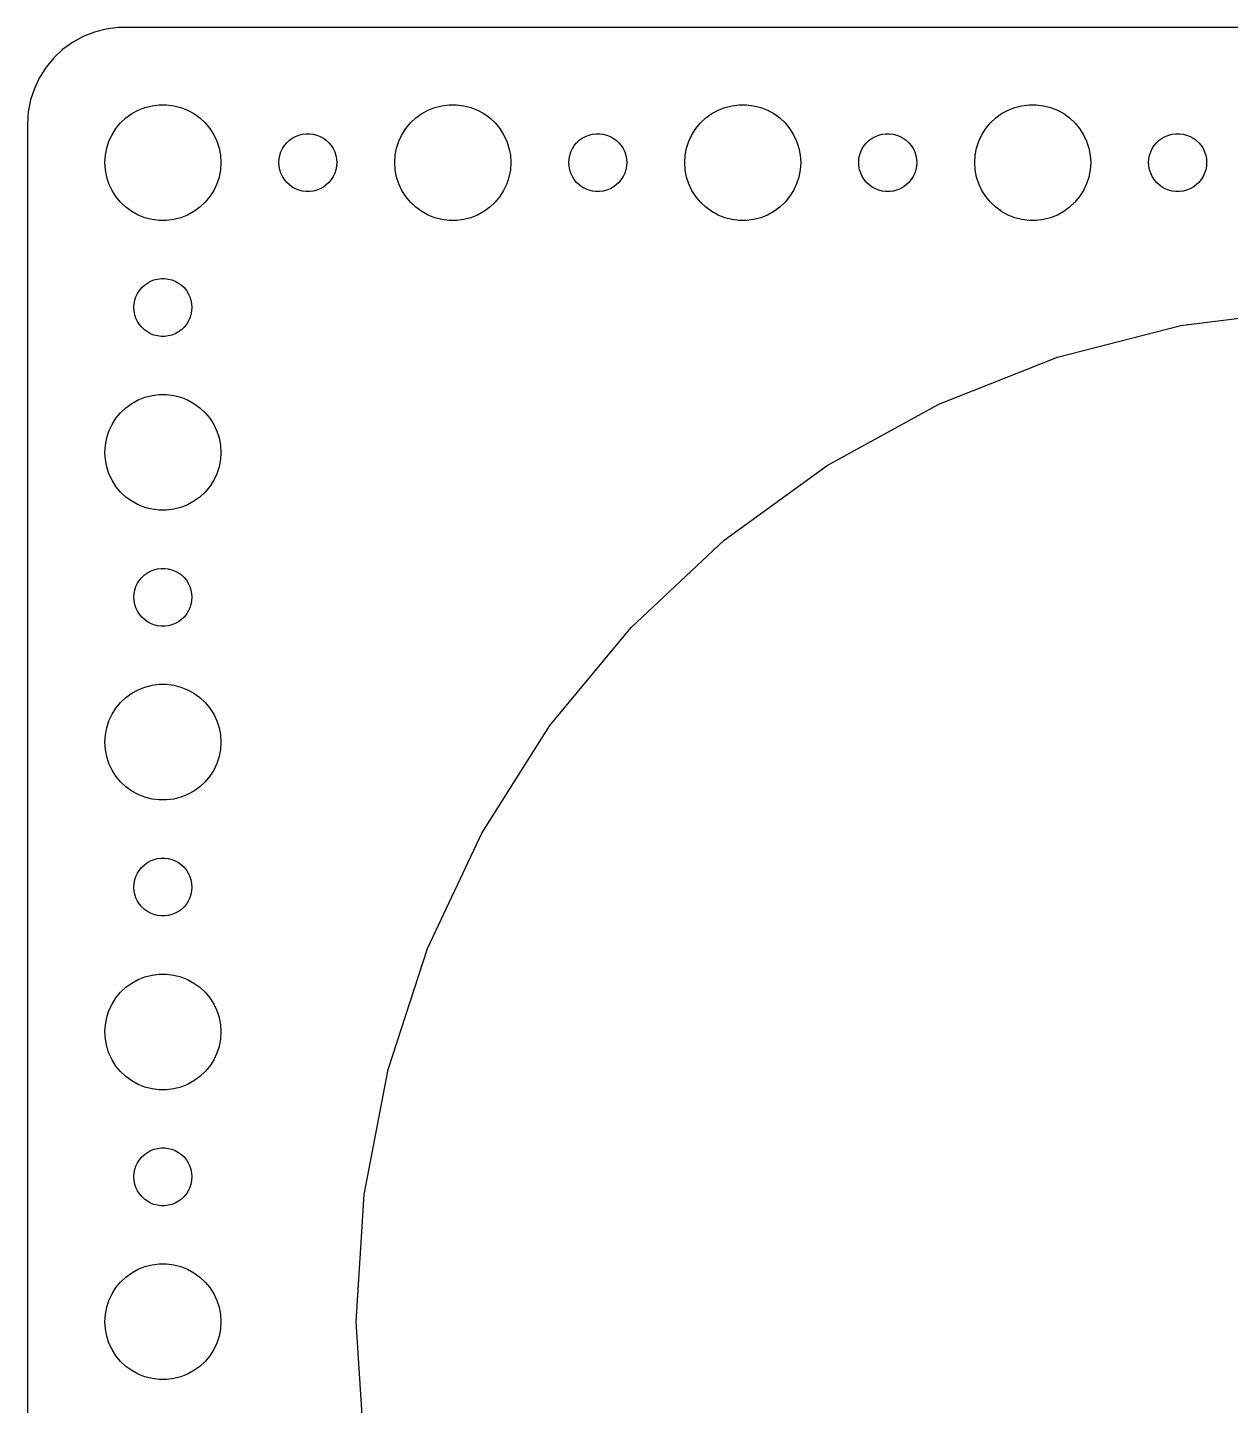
# Model space of a CAD drawing. Header units: metres. Extents: x -180 to 180, y -67 to 67.
# Drawn here: x -179.5 to -117.3, y -4.3 to 67 of the extents above; entities that cross this region are included whole.
import ezdxf

# ---------------------------------------------------------------- set-up
doc = ezdxf.new("R2010")
doc.units = ezdxf.units.M

msp = doc.modelspace()

# ---------------------------------------------------------------- linework, layer by layer
for p, q in [((-176.629, 66.5241), (-177.179, 66.2216)), ((-176.045, 66.7553), (-176.629, 66.5241)), ((-175.437, 66.9114), (-176.045, 66.7553)), ((-174.814, 66.9901), (-175.437, 66.9114)), ((174.814, 66.9901), (-174.814, 66.9901)), ((-177.687, 65.8526), (-178.145, 65.4227)), ((-177.179, 66.2216), (-177.687, 65.8526)), ((-178.545, 64.9389), (-178.882, 64.4088)), ((-178.145, 65.4227), (-178.545, 64.9389)), ((-178.882, 64.4088), (-179.149, 63.8406)), ((-179.149, 63.8406), (-179.343, 63.2434)), ((-179.343, 63.2434), (-179.461, 62.6267)), ((-173.777, 62.7145), (-173.427, 62.8532)), ((-173.427, 62.8532), (-173.062, 62.9469)), ((-173.062, 62.9469), (-172.688, 62.9941)), ((-172.688, 62.9941), (-172.312, 62.9941)), ((-172.312, 62.9941), (-171.938, 62.9469)), ((-171.938, 62.9469), (-171.573, 62.8532)), ((-171.573, 62.8532), (-171.223, 62.7145)), ((-158.777, 62.7145), (-158.427, 62.8532)), ((-158.427, 62.8532), (-158.062, 62.9469)), ((-158.062, 62.9469), (-157.688, 62.9941)), ((-157.688, 62.9941), (-157.312, 62.9941)), ((-157.312, 62.9941), (-156.938, 62.9469)), ((-156.938, 62.9469), (-156.573, 62.8532)), ((-156.573, 62.8532), (-156.223, 62.7145)), ((-143.777, 62.7145), (-143.427, 62.8532)), ((-143.427, 62.8532), (-143.062, 62.9469)), ((-143.062, 62.9469), (-142.688, 62.9941)), ((-142.688, 62.9941), (-142.312, 62.9941)), ((-142.312, 62.9941), (-141.938, 62.9469)), ((-141.938, 62.9469), (-141.573, 62.8532)), ((-141.573, 62.8532), (-141.223, 62.7145)), ((-128.777, 62.7145), (-128.427, 62.8532)), ((-128.427, 62.8532), (-128.062, 62.9469)), ((-128.062, 62.9469), (-127.688, 62.9941)), ((-127.688, 62.9941), (-127.312, 62.9941)), ((-127.312, 62.9941), (-126.938, 62.9469)), ((-126.938, 62.9469), (-126.573, 62.8532)), ((-126.573, 62.8532), (-126.223, 62.7145)), ((-179.461, 62.6267), (-179.5, 62)), ((-174.927, 61.7634), (-174.687, 62.0536)), ((-174.687, 62.0536), (-174.412, 62.3115)), ((-174.412, 62.3115), (-174.107, 62.533)), ((-174.107, 62.533), (-173.777, 62.7145)), ((-171.223, 62.7145), (-170.893, 62.533)), ((-170.893, 62.533), (-170.588, 62.3115)), ((-170.588, 62.3115), (-170.313, 62.0536)), ((-170.313, 62.0536), (-170.073, 61.7634)), ((-159.927, 61.7634), (-159.687, 62.0536)), ((-159.687, 62.0536), (-159.412, 62.3115)), ((-159.412, 62.3115), (-159.107, 62.533)), ((-159.107, 62.533), (-158.777, 62.7145)), ((-156.223, 62.7145), (-155.893, 62.533)), ((-155.893, 62.533), (-155.588, 62.3115)), ((-155.588, 62.3115), (-155.313, 62.0536)), ((-155.313, 62.0536), (-155.073, 61.7634)), ((-144.927, 61.7634), (-144.687, 62.0536)), ((-144.687, 62.0536), (-144.412, 62.3115)), ((-144.412, 62.3115), (-144.107, 62.533)), ((-144.107, 62.533), (-143.777, 62.7145)), ((-141.223, 62.7145), (-140.893, 62.533)), ((-140.893, 62.533), (-140.588, 62.3115)), ((-140.588, 62.3115), (-140.313, 62.0536)), ((-140.313, 62.0536), (-140.073, 61.7634)), ((-129.927, 61.7634), (-129.687, 62.0536)), ((-129.687, 62.0536), (-129.412, 62.3115)), ((-129.412, 62.3115), (-129.107, 62.533)), ((-129.107, 62.533), (-128.777, 62.7145)), ((-126.223, 62.7145), (-125.893, 62.533)), ((-125.893, 62.533), (-125.588, 62.3115)), ((-125.588, 62.3115), (-125.313, 62.0536)), ((-125.313, 62.0536), (-125.073, 61.7634)), ((-179.5, 62), (-179.5, -62)), ((-175.289, 61.1044), (-175.129, 61.4453)), ((-175.129, 61.4453), (-174.927, 61.7634)), ((-170.073, 61.7634), (-169.871, 61.4453)), ((-169.871, 61.4453), (-169.711, 61.1044)), ((-165.804, 61.2665), (-165.639, 61.3572)), ((-165.639, 61.3572), (-165.464, 61.4266)), ((-165.464, 61.4266), (-165.281, 61.4734)), ((-165.281, 61.4734), (-165.094, 61.497)), ((-165.094, 61.497), (-164.906, 61.497)), ((-164.906, 61.497), (-164.719, 61.4734)), ((-164.719, 61.4734), (-164.536, 61.4266)), ((-164.536, 61.4266), (-164.361, 61.3572)), ((-164.361, 61.3572), (-164.196, 61.2665)), ((-160.289, 61.1044), (-160.129, 61.4453)), ((-160.129, 61.4453), (-159.927, 61.7634)), ((-155.073, 61.7634), (-154.871, 61.4453)), ((-154.871, 61.4453), (-154.711, 61.1044)), ((-150.804, 61.2665), (-150.639, 61.3572)), ((-150.639, 61.3572), (-150.464, 61.4266)), ((-150.464, 61.4266), (-150.281, 61.4734)), ((-150.281, 61.4734), (-150.094, 61.497)), ((-150.094, 61.497), (-149.906, 61.497)), ((-149.906, 61.497), (-149.719, 61.4734)), ((-149.719, 61.4734), (-149.536, 61.4266)), ((-149.536, 61.4266), (-149.361, 61.3572)), ((-149.361, 61.3572), (-149.196, 61.2665)), ((-145.289, 61.1044), (-145.129, 61.4453)), ((-145.129, 61.4453), (-144.927, 61.7634)), ((-140.073, 61.7634), (-139.871, 61.4453)), ((-139.871, 61.4453), (-139.711, 61.1044)), ((-135.804, 61.2665), (-135.639, 61.3572)), ((-135.639, 61.3572), (-135.464, 61.4266)), ((-135.464, 61.4266), (-135.281, 61.4734)), ((-135.281, 61.4734), (-135.094, 61.497)), ((-135.094, 61.497), (-134.906, 61.497)), ((-134.906, 61.497), (-134.719, 61.4734)), ((-134.719, 61.4734), (-134.536, 61.4266)), ((-134.536, 61.4266), (-134.361, 61.3572)), ((-134.361, 61.3572), (-134.196, 61.2665)), ((-130.289, 61.1044), (-130.129, 61.4453)), ((-130.129, 61.4453), (-129.927, 61.7634)), ((-125.073, 61.7634), (-124.871, 61.4453)), ((-124.871, 61.4453), (-124.711, 61.1044)), ((-120.804, 61.2665), (-120.639, 61.3572)), ((-120.639, 61.3572), (-120.464, 61.4266)), ((-120.464, 61.4266), (-120.281, 61.4734)), ((-120.281, 61.4734), (-120.094, 61.497)), ((-120.094, 61.497), (-119.906, 61.497)), ((-119.906, 61.497), (-119.719, 61.4734)), ((-119.719, 61.4734), (-119.536, 61.4266)), ((-119.536, 61.4266), (-119.361, 61.3572)), ((-119.361, 61.3572), (-119.196, 61.2665)), ((-175.476, 60.376), (-175.406, 60.7461)), ((-175.406, 60.7461), (-175.289, 61.1044)), ((-169.711, 61.1044), (-169.594, 60.7461)), ((-169.594, 60.7461), (-169.524, 60.376)), ((-166.395, 60.5522), (-166.314, 60.7226)), ((-166.314, 60.7226), (-166.214, 60.8817)), ((-166.214, 60.8817), (-166.093, 61.0268)), ((-166.093, 61.0268), (-165.956, 61.1558)), ((-165.956, 61.1558), (-165.804, 61.2665)), ((-164.196, 61.2665), (-164.044, 61.1558)), ((-164.044, 61.1558), (-163.907, 61.0268)), ((-163.907, 61.0268), (-163.786, 60.8817)), ((-163.786, 60.8817), (-163.686, 60.7226)), ((-163.686, 60.7226), (-163.605, 60.5522)), ((-160.476, 60.376), (-160.406, 60.7461)), ((-160.406, 60.7461), (-160.289, 61.1044)), ((-154.711, 61.1044), (-154.594, 60.7461)), ((-154.594, 60.7461), (-154.524, 60.376)), ((-151.395, 60.5522), (-151.314, 60.7226)), ((-151.314, 60.7226), (-151.214, 60.8817)), ((-151.214, 60.8817), (-151.093, 61.0268)), ((-151.093, 61.0268), (-150.956, 61.1558)), ((-150.956, 61.1558), (-150.804, 61.2665)), ((-149.196, 61.2665), (-149.044, 61.1558)), ((-149.044, 61.1558), (-148.907, 61.0268)), ((-148.907, 61.0268), (-148.786, 60.8817)), ((-148.786, 60.8817), (-148.686, 60.7226)), ((-148.686, 60.7226), (-148.605, 60.5522)), ((-145.476, 60.376), (-145.406, 60.7461)), ((-145.406, 60.7461), (-145.289, 61.1044)), ((-139.711, 61.1044), (-139.594, 60.7461)), ((-139.594, 60.7461), (-139.524, 60.376)), ((-136.395, 60.5522), (-136.314, 60.7226)), ((-136.314, 60.7226), (-136.214, 60.8817)), ((-136.214, 60.8817), (-136.093, 61.0268)), ((-136.093, 61.0268), (-135.956, 61.1558)), ((-135.956, 61.1558), (-135.804, 61.2665)), ((-134.196, 61.2665), (-134.044, 61.1558)), ((-134.044, 61.1558), (-133.907, 61.0268)), ((-133.907, 61.0268), (-133.786, 60.8817)), ((-133.786, 60.8817), (-133.686, 60.7226)), ((-133.686, 60.7226), (-133.605, 60.5522)), ((-130.476, 60.376), (-130.406, 60.7461)), ((-130.406, 60.7461), (-130.289, 61.1044)), ((-124.711, 61.1044), (-124.594, 60.7461)), ((-124.594, 60.7461), (-124.524, 60.376)), ((-121.395, 60.5522), (-121.314, 60.7226)), ((-121.314, 60.7226), (-121.214, 60.8817)), ((-121.214, 60.8817), (-121.093, 61.0268)), ((-121.093, 61.0268), (-120.956, 61.1558)), ((-120.956, 61.1558), (-120.804, 61.2665)), ((-119.196, 61.2665), (-119.044, 61.1558)), ((-119.044, 61.1558), (-118.907, 61.0268)), ((-118.907, 61.0268), (-118.786, 60.8817)), ((-118.786, 60.8817), (-118.686, 60.7226)), ((-118.686, 60.7226), (-118.605, 60.5522)), ((-175.5, 60), (-175.476, 60.376)), ((-175.476, 59.624), (-175.5, 60)), ((-169.524, 60.376), (-169.5, 60)), ((-169.5, 60), (-169.524, 59.624)), ((-166.5, 60), (-166.488, 60.188)), ((-166.488, 59.812), (-166.5, 60)), ((-166.488, 60.188), (-166.453, 60.373)), ((-166.453, 60.373), (-166.395, 60.5522)), ((-163.605, 60.5522), (-163.547, 60.373)), ((-163.547, 60.373), (-163.512, 60.188)), ((-163.512, 60.188), (-163.5, 60)), ((-163.5, 60), (-163.512, 59.812)), ((-160.5, 60), (-160.476, 60.376)), ((-160.476, 59.624), (-160.5, 60)), ((-154.524, 60.376), (-154.5, 60)), ((-154.5, 60), (-154.524, 59.624)), ((-151.5, 60), (-151.488, 60.188)), ((-151.488, 59.812), (-151.5, 60)), ((-151.488, 60.188), (-151.453, 60.373)), ((-151.453, 60.373), (-151.395, 60.5522)), ((-148.605, 60.5522), (-148.547, 60.373)), ((-148.547, 60.373), (-148.512, 60.188)), ((-148.512, 60.188), (-148.5, 60)), ((-148.5, 60), (-148.512, 59.812)), ((-145.5, 60), (-145.476, 60.376)), ((-145.476, 59.624), (-145.5, 60)), ((-139.524, 60.376), (-139.5, 60)), ((-139.5, 60), (-139.524, 59.624)), ((-136.5, 60), (-136.488, 60.188)), ((-136.488, 59.812), (-136.5, 60)), ((-136.488, 60.188), (-136.453, 60.373)), ((-136.453, 60.373), (-136.395, 60.5522)), ((-133.605, 60.5522), (-133.547, 60.373)), ((-133.547, 60.373), (-133.512, 60.188)), ((-133.512, 60.188), (-133.5, 60)), ((-133.5, 60), (-133.512, 59.812)), ((-130.5, 60), (-130.476, 60.376)), ((-130.476, 59.624), (-130.5, 60)), ((-124.524, 60.376), (-124.5, 60)), ((-124.5, 60), (-124.524, 59.624)), ((-121.5, 60), (-121.488, 60.188)), ((-121.488, 59.812), (-121.5, 60)), ((-121.488, 60.188), (-121.453, 60.373)), ((-121.453, 60.373), (-121.395, 60.5522)), ((-118.605, 60.5522), (-118.547, 60.373)), ((-118.547, 60.373), (-118.512, 60.188)), ((-118.512, 60.188), (-118.5, 60)), ((-118.5, 60), (-118.512, 59.812)), ((-175.406, 59.2539), (-175.476, 59.624)), ((-175.289, 58.8956), (-175.406, 59.2539)), ((-169.594, 59.2539), (-169.711, 58.8956)), ((-169.524, 59.624), (-169.594, 59.2539)), ((-166.453, 59.627), (-166.488, 59.812)), ((-166.395, 59.4478), (-166.453, 59.627)), ((-166.314, 59.2774), (-166.395, 59.4478)), ((-166.214, 59.1183), (-166.314, 59.2774)), ((-163.686, 59.2774), (-163.786, 59.1183)), ((-163.605, 59.4478), (-163.686, 59.2774)), ((-163.547, 59.627), (-163.605, 59.4478)), ((-163.512, 59.812), (-163.547, 59.627)), ((-160.406, 59.2539), (-160.476, 59.624)), ((-160.289, 58.8956), (-160.406, 59.2539)), ((-154.594, 59.2539), (-154.711, 58.8956)), ((-154.524, 59.624), (-154.594, 59.2539)), ((-151.453, 59.627), (-151.488, 59.812)), ((-151.395, 59.4478), (-151.453, 59.627)), ((-151.314, 59.2774), (-151.395, 59.4478)), ((-151.214, 59.1183), (-151.314, 59.2774)), ((-148.686, 59.2774), (-148.786, 59.1183)), ((-148.605, 59.4478), (-148.686, 59.2774)), ((-148.547, 59.627), (-148.605, 59.4478)), ((-148.512, 59.812), (-148.547, 59.627)), ((-145.406, 59.2539), (-145.476, 59.624)), ((-145.289, 58.8956), (-145.406, 59.2539)), ((-139.594, 59.2539), (-139.711, 58.8956)), ((-139.524, 59.624), (-139.594, 59.2539)), ((-136.453, 59.627), (-136.488, 59.812)), ((-136.395, 59.4478), (-136.453, 59.627)), ((-136.314, 59.2774), (-136.395, 59.4478)), ((-136.214, 59.1183), (-136.314, 59.2774)), ((-133.686, 59.2774), (-133.786, 59.1183)), ((-133.605, 59.4478), (-133.686, 59.2774)), ((-133.547, 59.627), (-133.605, 59.4478)), ((-133.512, 59.812), (-133.547, 59.627)), ((-130.406, 59.2539), (-130.476, 59.624)), ((-130.289, 58.8956), (-130.406, 59.2539)), ((-124.594, 59.2539), (-124.711, 58.8956)), ((-124.524, 59.624), (-124.594, 59.2539)), ((-121.453, 59.627), (-121.488, 59.812)), ((-121.395, 59.4478), (-121.453, 59.627)), ((-121.314, 59.2774), (-121.395, 59.4478)), ((-121.214, 59.1183), (-121.314, 59.2774)), ((-118.686, 59.2774), (-118.786, 59.1183)), ((-118.605, 59.4478), (-118.686, 59.2774)), ((-118.547, 59.627), (-118.605, 59.4478)), ((-118.512, 59.812), (-118.547, 59.627)), ((-175.129, 58.5547), (-175.289, 58.8956)), ((-174.927, 58.2366), (-175.129, 58.5547)), ((-169.871, 58.5547), (-170.073, 58.2366)), ((-169.711, 58.8956), (-169.871, 58.5547)), ((-166.093, 58.9732), (-166.214, 59.1183)), ((-165.956, 58.8442), (-166.093, 58.9732)), ((-165.804, 58.7335), (-165.956, 58.8442)), ((-165.639, 58.6428), (-165.804, 58.7335)), ((-165.464, 58.5734), (-165.639, 58.6428)), ((-165.281, 58.5266), (-165.464, 58.5734)), ((-165.094, 58.503), (-165.281, 58.5266)), ((-164.906, 58.503), (-165.094, 58.503)), ((-164.719, 58.5266), (-164.906, 58.503)), ((-164.536, 58.5734), (-164.719, 58.5266)), ((-164.361, 58.6428), (-164.536, 58.5734)), ((-164.196, 58.7335), (-164.361, 58.6428)), ((-164.044, 58.8442), (-164.196, 58.7335)), ((-163.907, 58.9732), (-164.044, 58.8442)), ((-163.786, 59.1183), (-163.907, 58.9732)), ((-160.129, 58.5547), (-160.289, 58.8956)), ((-159.927, 58.2366), (-160.129, 58.5547)), ((-154.871, 58.5547), (-155.073, 58.2366)), ((-154.711, 58.8956), (-154.871, 58.5547)), ((-151.093, 58.9732), (-151.214, 59.1183)), ((-150.956, 58.8442), (-151.093, 58.9732)), ((-150.804, 58.7335), (-150.956, 58.8442)), ((-150.639, 58.6428), (-150.804, 58.7335)), ((-150.464, 58.5734), (-150.639, 58.6428)), ((-150.281, 58.5266), (-150.464, 58.5734)), ((-150.094, 58.503), (-150.281, 58.5266)), ((-149.906, 58.503), (-150.094, 58.503)), ((-149.719, 58.5266), (-149.906, 58.503)), ((-149.536, 58.5734), (-149.719, 58.5266)), ((-149.361, 58.6428), (-149.536, 58.5734)), ((-149.196, 58.7335), (-149.361, 58.6428)), ((-149.044, 58.8442), (-149.196, 58.7335)), ((-148.907, 58.9732), (-149.044, 58.8442)), ((-148.786, 59.1183), (-148.907, 58.9732)), ((-145.129, 58.5547), (-145.289, 58.8956)), ((-144.927, 58.2366), (-145.129, 58.5547)), ((-139.871, 58.5547), (-140.073, 58.2366)), ((-139.711, 58.8956), (-139.871, 58.5547)), ((-136.093, 58.9732), (-136.214, 59.1183)), ((-135.956, 58.8442), (-136.093, 58.9732)), ((-135.804, 58.7335), (-135.956, 58.8442)), ((-135.639, 58.6428), (-135.804, 58.7335)), ((-135.464, 58.5734), (-135.639, 58.6428)), ((-135.281, 58.5266), (-135.464, 58.5734)), ((-135.094, 58.503), (-135.281, 58.5266)), ((-134.906, 58.503), (-135.094, 58.503)), ((-134.719, 58.5266), (-134.906, 58.503)), ((-134.536, 58.5734), (-134.719, 58.5266)), ((-134.361, 58.6428), (-134.536, 58.5734)), ((-134.196, 58.7335), (-134.361, 58.6428)), ((-134.044, 58.8442), (-134.196, 58.7335)), ((-133.907, 58.9732), (-134.044, 58.8442)), ((-133.786, 59.1183), (-133.907, 58.9732)), ((-130.129, 58.5547), (-130.289, 58.8956)), ((-129.927, 58.2366), (-130.129, 58.5547)), ((-124.871, 58.5547), (-125.073, 58.2366)), ((-124.711, 58.8956), (-124.871, 58.5547)), ((-121.093, 58.9732), (-121.214, 59.1183)), ((-120.956, 58.8442), (-121.093, 58.9732)), ((-120.804, 58.7335), (-120.956, 58.8442)), ((-120.639, 58.6428), (-120.804, 58.7335)), ((-120.464, 58.5734), (-120.639, 58.6428)), ((-120.281, 58.5266), (-120.464, 58.5734)), ((-120.094, 58.503), (-120.281, 58.5266)), ((-119.906, 58.503), (-120.094, 58.503)), ((-119.719, 58.5266), (-119.906, 58.503)), ((-119.536, 58.5734), (-119.719, 58.5266)), ((-119.361, 58.6428), (-119.536, 58.5734)), ((-119.196, 58.7335), (-119.361, 58.6428)), ((-119.044, 58.8442), (-119.196, 58.7335)), ((-118.907, 58.9732), (-119.044, 58.8442)), ((-118.786, 59.1183), (-118.907, 58.9732)), ((-174.687, 57.9464), (-174.927, 58.2366)), ((-174.412, 57.6885), (-174.687, 57.9464)), ((-170.313, 57.9464), (-170.588, 57.6885)), ((-170.073, 58.2366), (-170.313, 57.9464)), ((-159.687, 57.9464), (-159.927, 58.2366)), ((-159.412, 57.6885), (-159.687, 57.9464)), ((-155.313, 57.9464), (-155.588, 57.6885)), ((-155.073, 58.2366), (-155.313, 57.9464)), ((-144.687, 57.9464), (-144.927, 58.2366)), ((-144.412, 57.6885), (-144.687, 57.9464)), ((-140.313, 57.9464), (-140.588, 57.6885)), ((-140.073, 58.2366), (-140.313, 57.9464)), ((-129.687, 57.9464), (-129.927, 58.2366)), ((-129.412, 57.6885), (-129.687, 57.9464)), ((-125.313, 57.9464), (-125.588, 57.6885)), ((-125.073, 58.2366), (-125.313, 57.9464)), ((-174.107, 57.467), (-174.412, 57.6885)), ((-173.777, 57.2855), (-174.107, 57.467)), ((-173.427, 57.1468), (-173.777, 57.2855)), ((-173.062, 57.0531), (-173.427, 57.1468)), ((-171.573, 57.1468), (-171.938, 57.0531)), ((-171.223, 57.2855), (-171.573, 57.1468)), ((-170.893, 57.467), (-171.223, 57.2855)), ((-170.588, 57.6885), (-170.893, 57.467)), ((-159.107, 57.467), (-159.412, 57.6885)), ((-158.777, 57.2855), (-159.107, 57.467)), ((-158.427, 57.1468), (-158.777, 57.2855)), ((-158.062, 57.0531), (-158.427, 57.1468)), ((-156.573, 57.1468), (-156.938, 57.0531)), ((-156.223, 57.2855), (-156.573, 57.1468)), ((-155.893, 57.467), (-156.223, 57.2855)), ((-155.588, 57.6885), (-155.893, 57.467)), ((-144.107, 57.467), (-144.412, 57.6885)), ((-143.777, 57.2855), (-144.107, 57.467)), ((-143.427, 57.1468), (-143.777, 57.2855)), ((-143.062, 57.0531), (-143.427, 57.1468)), ((-141.573, 57.1468), (-141.938, 57.0531)), ((-141.223, 57.2855), (-141.573, 57.1468)), ((-140.893, 57.467), (-141.223, 57.2855)), ((-140.588, 57.6885), (-140.893, 57.467)), ((-129.107, 57.467), (-129.412, 57.6885)), ((-128.777, 57.2855), (-129.107, 57.467)), ((-128.427, 57.1468), (-128.777, 57.2855)), ((-128.062, 57.0531), (-128.427, 57.1468)), ((-126.573, 57.1468), (-126.938, 57.0531)), ((-126.223, 57.2855), (-126.573, 57.1468)), ((-125.893, 57.467), (-126.223, 57.2855)), ((-125.588, 57.6885), (-125.893, 57.467)), ((-172.688, 57.0059), (-173.062, 57.0531)), ((-172.312, 57.0059), (-172.688, 57.0059)), ((-171.938, 57.0531), (-172.312, 57.0059)), ((-157.688, 57.0059), (-158.062, 57.0531)), ((-157.312, 57.0059), (-157.688, 57.0059)), ((-156.938, 57.0531), (-157.312, 57.0059)), ((-142.688, 57.0059), (-143.062, 57.0531)), ((-142.312, 57.0059), (-142.688, 57.0059)), ((-141.938, 57.0531), (-142.312, 57.0059)), ((-127.688, 57.0059), (-128.062, 57.0531)), ((-127.312, 57.0059), (-127.688, 57.0059)), ((-126.938, 57.0531), (-127.312, 57.0059)), ((-173.714, 53.3817), (-173.593, 53.5268)), ((-173.593, 53.5268), (-173.456, 53.6558)), ((-173.456, 53.6558), (-173.304, 53.7665)), ((-173.304, 53.7665), (-173.139, 53.8572)), ((-173.139, 53.8572), (-172.964, 53.9266)), ((-172.964, 53.9266), (-172.781, 53.9734)), ((-172.781, 53.9734), (-172.594, 53.997)), ((-172.594, 53.997), (-172.406, 53.997)), ((-172.406, 53.997), (-172.219, 53.9734)), ((-172.219, 53.9734), (-172.036, 53.9266)), ((-172.036, 53.9266), (-171.861, 53.8572)), ((-171.861, 53.8572), (-171.696, 53.7665)), ((-171.696, 53.7665), (-171.544, 53.6558)), ((-171.544, 53.6558), (-171.407, 53.5268)), ((-171.407, 53.5268), (-171.286, 53.3817)), ((-173.988, 52.688), (-173.953, 52.873)), ((-173.953, 52.873), (-173.895, 53.0522)), ((-173.895, 53.0522), (-173.814, 53.2226)), ((-173.814, 53.2226), (-173.714, 53.3817)), ((-171.286, 53.3817), (-171.186, 53.2226)), ((-171.186, 53.2226), (-171.105, 53.0522)), ((-171.105, 53.0522), (-171.047, 52.873)), ((-171.047, 52.873), (-171.012, 52.688)), ((-174, 52.5), (-173.988, 52.688)), ((-173.988, 52.312), (-174, 52.5)), ((-173.953, 52.127), (-173.988, 52.312)), ((-173.895, 51.9478), (-173.953, 52.127)), ((-171.047, 52.127), (-171.105, 51.9478)), ((-171.012, 52.312), (-171.047, 52.127)), ((-171.012, 52.688), (-171, 52.5)), ((-171, 52.5), (-171.012, 52.312)), ((-119.838, 51.5701), (-113.296, 52.3964)), ((-173.814, 51.7774), (-173.895, 51.9478)), ((-173.714, 51.6183), (-173.814, 51.7774)), ((-173.593, 51.4732), (-173.714, 51.6183)), ((-173.456, 51.3442), (-173.593, 51.4732)), ((-171.407, 51.4732), (-171.544, 51.3442)), ((-171.286, 51.6183), (-171.407, 51.4732)), ((-171.186, 51.7774), (-171.286, 51.6183)), ((-171.105, 51.9478), (-171.186, 51.7774)), ((-126.223, 49.9305), (-119.838, 51.5701)), ((-173.304, 51.2335), (-173.456, 51.3442)), ((-173.139, 51.1428), (-173.304, 51.2335)), ((-172.964, 51.0734), (-173.139, 51.1428)), ((-172.781, 51.0266), (-172.964, 51.0734)), ((-172.594, 51.003), (-172.781, 51.0266)), ((-172.406, 51.003), (-172.594, 51.003)), ((-172.219, 51.0266), (-172.406, 51.003)), ((-172.036, 51.0734), (-172.219, 51.0266)), ((-171.861, 51.1428), (-172.036, 51.0734)), ((-171.696, 51.2335), (-171.861, 51.1428)), ((-171.544, 51.3442), (-171.696, 51.2335)), ((-132.353, 47.5034), (-126.223, 49.9305)), ((-173.777, 47.7145), (-173.427, 47.8532)), ((-173.427, 47.8532), (-173.062, 47.9469)), ((-173.062, 47.9469), (-172.688, 47.9941)), ((-172.688, 47.9941), (-172.312, 47.9941)), ((-172.312, 47.9941), (-171.938, 47.9469)), ((-171.938, 47.9469), (-171.573, 47.8532)), ((-171.573, 47.8532), (-171.223, 47.7145)), ((-174.687, 47.0536), (-174.412, 47.3115)), ((-174.412, 47.3115), (-174.107, 47.533)), ((-174.107, 47.533), (-173.777, 47.7145)), ((-171.223, 47.7145), (-170.893, 47.533)), ((-170.893, 47.533), (-170.588, 47.3115)), ((-170.588, 47.3115), (-170.313, 47.0536)), ((-138.131, 44.3272), (-132.353, 47.5034)), ((-175.289, 46.1044), (-175.129, 46.4453)), ((-175.129, 46.4453), (-174.927, 46.7634)), ((-174.927, 46.7634), (-174.687, 47.0536)), ((-170.313, 47.0536), (-170.073, 46.7634)), ((-170.073, 46.7634), (-169.871, 46.4453)), ((-169.871, 46.4453), (-169.711, 46.1044)), ((-175.476, 45.376), (-175.406, 45.7461)), ((-175.406, 45.7461), (-175.289, 46.1044)), ((-169.711, 46.1044), (-169.594, 45.7461)), ((-169.594, 45.7461), (-169.524, 45.376)), ((-175.5, 45), (-175.476, 45.376)), ((-175.476, 44.624), (-175.5, 45)), ((-169.524, 45.376), (-169.5, 45)), ((-169.5, 45), (-169.524, 44.624)), ((-175.406, 44.2539), (-175.476, 44.624)), ((-175.289, 43.8956), (-175.406, 44.2539)), ((-169.594, 44.2539), (-169.711, 43.8956)), ((-169.524, 44.624), (-169.594, 44.2539)), ((-143.465, 40.4519), (-138.131, 44.3272)), ((-175.129, 43.5547), (-175.289, 43.8956)), ((-174.927, 43.2366), (-175.129, 43.5547)), ((-169.871, 43.5547), (-170.073, 43.2366)), ((-169.711, 43.8956), (-169.871, 43.5547)), ((-174.687, 42.9464), (-174.927, 43.2366)), ((-174.412, 42.6885), (-174.687, 42.9464)), ((-170.313, 42.9464), (-170.588, 42.6885)), ((-170.073, 43.2366), (-170.313, 42.9464)), ((-174.107, 42.467), (-174.412, 42.6885)), ((-173.777, 42.2855), (-174.107, 42.467)), ((-173.427, 42.1468), (-173.777, 42.2855)), ((-173.062, 42.0531), (-173.427, 42.1468)), ((-171.573, 42.1468), (-171.938, 42.0531)), ((-171.223, 42.2855), (-171.573, 42.1468)), ((-170.893, 42.467), (-171.223, 42.2855)), ((-170.588, 42.6885), (-170.893, 42.467)), ((-172.688, 42.0059), (-173.062, 42.0531)), ((-172.312, 42.0059), (-172.688, 42.0059)), ((-171.938, 42.0531), (-172.312, 42.0059)), ((-148.271, 35.9387), (-143.465, 40.4519)), ((-173.714, 38.3817), (-173.593, 38.5268)), ((-173.593, 38.5268), (-173.456, 38.6558)), ((-173.456, 38.6558), (-173.304, 38.7665)), ((-173.304, 38.7665), (-173.139, 38.8572)), ((-173.139, 38.8572), (-172.964, 38.9266)), ((-172.964, 38.9266), (-172.781, 38.9734)), ((-172.781, 38.9734), (-172.594, 38.997)), ((-172.594, 38.997), (-172.406, 38.997)), ((-172.406, 38.997), (-172.219, 38.9734)), ((-172.219, 38.9734), (-172.036, 38.9266)), ((-172.036, 38.9266), (-171.861, 38.8572)), ((-171.861, 38.8572), (-171.696, 38.7665)), ((-171.696, 38.7665), (-171.544, 38.6558)), ((-171.544, 38.6558), (-171.407, 38.5268)), ((-171.407, 38.5268), (-171.286, 38.3817)), ((-173.988, 37.688), (-173.953, 37.873)), ((-173.953, 37.873), (-173.895, 38.0522)), ((-173.895, 38.0522), (-173.814, 38.2226)), ((-173.814, 38.2226), (-173.714, 38.3817)), ((-171.286, 38.3817), (-171.186, 38.2226)), ((-171.186, 38.2226), (-171.105, 38.0522)), ((-171.105, 38.0522), (-171.047, 37.873)), ((-171.047, 37.873), (-171.012, 37.688)), ((-174, 37.5), (-173.988, 37.688)), ((-173.988, 37.312), (-174, 37.5)), ((-173.953, 37.127), (-173.988, 37.312)), ((-173.895, 36.9478), (-173.953, 37.127)), ((-171.047, 37.127), (-171.105, 36.9478)), ((-171.012, 37.312), (-171.047, 37.127)), ((-171.012, 37.688), (-171, 37.5)), ((-171, 37.5), (-171.012, 37.312)), ((-173.814, 36.7774), (-173.895, 36.9478)), ((-173.714, 36.6183), (-173.814, 36.7774)), ((-173.593, 36.4732), (-173.714, 36.6183)), ((-173.456, 36.3442), (-173.593, 36.4732)), ((-171.407, 36.4732), (-171.544, 36.3442)), ((-171.286, 36.6183), (-171.407, 36.4732)), ((-171.186, 36.7774), (-171.286, 36.6183)), ((-171.105, 36.9478), (-171.186, 36.7774)), ((-173.304, 36.2335), (-173.456, 36.3442)), ((-173.139, 36.1428), (-173.304, 36.2335)), ((-172.964, 36.0734), (-173.139, 36.1428)), ((-172.781, 36.0266), (-172.964, 36.0734)), ((-172.594, 36.003), (-172.781, 36.0266)), ((-172.406, 36.003), (-172.594, 36.003)), ((-172.219, 36.0266), (-172.406, 36.003)), ((-172.036, 36.0734), (-172.219, 36.0266)), ((-171.861, 36.1428), (-172.036, 36.0734)), ((-171.696, 36.2335), (-171.861, 36.1428)), ((-171.544, 36.3442), (-171.696, 36.2335)), ((-152.473, 30.8587), (-148.271, 35.9387)), ((-173.777, 32.7145), (-173.427, 32.8532)), ((-173.427, 32.8532), (-173.062, 32.9469)), ((-173.062, 32.9469), (-172.688, 32.9941)), ((-172.688, 32.9941), (-172.312, 32.9941)), ((-172.312, 32.9941), (-171.938, 32.9469)), ((-171.938, 32.9469), (-171.573, 32.8532)), ((-171.573, 32.8532), (-171.223, 32.7145)), ((-174.687, 32.0536), (-174.412, 32.3115)), ((-174.412, 32.3115), (-174.107, 32.533)), ((-174.107, 32.533), (-173.777, 32.7145)), ((-171.223, 32.7145), (-170.893, 32.533)), ((-170.893, 32.533), (-170.588, 32.3115)), ((-170.588, 32.3115), (-170.313, 32.0536)), ((-175.289, 31.1044), (-175.129, 31.4453)), ((-175.129, 31.4453), (-174.927, 31.7634)), ((-174.927, 31.7634), (-174.687, 32.0536)), ((-170.313, 32.0536), (-170.073, 31.7634)), ((-170.073, 31.7634), (-169.871, 31.4453)), ((-169.871, 31.4453), (-169.711, 31.1044)), ((-175.476, 30.376), (-175.406, 30.7461)), ((-175.406, 30.7461), (-175.289, 31.1044)), ((-169.711, 31.1044), (-169.594, 30.7461)), ((-169.594, 30.7461), (-169.524, 30.376)), ((-156.006, 25.2921), (-152.473, 30.8587)), ((-175.5, 30), (-175.476, 30.376)), ((-175.476, 29.624), (-175.5, 30)), ((-169.524, 30.376), (-169.5, 30)), ((-169.5, 30), (-169.524, 29.624)), ((-175.406, 29.2539), (-175.476, 29.624)), ((-175.289, 28.8956), (-175.406, 29.2539)), ((-169.594, 29.2539), (-169.711, 28.8956)), ((-169.524, 29.624), (-169.594, 29.2539)), ((-175.129, 28.5547), (-175.289, 28.8956)), ((-174.927, 28.2366), (-175.129, 28.5547)), ((-169.871, 28.5547), (-170.073, 28.2366)), ((-169.711, 28.8956), (-169.871, 28.5547)), ((-174.687, 27.9464), (-174.927, 28.2366)), ((-174.412, 27.6884), (-174.687, 27.9464)), ((-170.313, 27.9464), (-170.588, 27.6884)), ((-170.073, 28.2366), (-170.313, 27.9464)), ((-174.107, 27.467), (-174.412, 27.6884)), ((-173.777, 27.2855), (-174.107, 27.467)), ((-173.427, 27.1468), (-173.777, 27.2855)), ((-173.062, 27.0531), (-173.427, 27.1468)), ((-171.573, 27.1468), (-171.938, 27.0531)), ((-171.223, 27.2855), (-171.573, 27.1468)), ((-170.893, 27.467), (-171.223, 27.2855)), ((-170.588, 27.6884), (-170.893, 27.467)), ((-172.688, 27.0059), (-173.062, 27.0531)), ((-172.312, 27.0059), (-172.688, 27.0059)), ((-171.938, 27.0531), (-172.312, 27.0059)), ((-158.813, 19.3265), (-156.006, 25.2921)), ((-173.593, 23.5268), (-173.456, 23.6558)), ((-173.456, 23.6558), (-173.304, 23.7665)), ((-173.304, 23.7665), (-173.139, 23.8572)), ((-173.139, 23.8572), (-172.964, 23.9266)), ((-172.964, 23.9266), (-172.781, 23.9734)), ((-172.781, 23.9734), (-172.594, 23.997)), ((-172.594, 23.997), (-172.406, 23.997)), ((-172.406, 23.997), (-172.219, 23.9734)), ((-172.219, 23.9734), (-172.036, 23.9266)), ((-172.036, 23.9266), (-171.861, 23.8572)), ((-171.861, 23.8572), (-171.696, 23.7665)), ((-171.696, 23.7665), (-171.544, 23.6558)), ((-171.544, 23.6558), (-171.407, 23.5268)), ((-173.988, 22.688), (-173.953, 22.873)), ((-173.953, 22.873), (-173.895, 23.0522)), ((-173.895, 23.0522), (-173.814, 23.2226)), ((-173.814, 23.2226), (-173.714, 23.3817)), ((-173.714, 23.3817), (-173.593, 23.5268)), ((-171.407, 23.5268), (-171.286, 23.3817)), ((-171.286, 23.3817), (-171.186, 23.2226)), ((-171.186, 23.2226), (-171.105, 23.0522)), ((-171.105, 23.0522), (-171.047, 22.873)), ((-171.047, 22.873), (-171.012, 22.688)), ((-174, 22.5), (-173.988, 22.688)), ((-173.988, 22.312), (-174, 22.5)), ((-173.953, 22.127), (-173.988, 22.312)), ((-173.895, 21.9478), (-173.953, 22.127)), ((-171.047, 22.127), (-171.105, 21.9478)), ((-171.012, 22.312), (-171.047, 22.127)), ((-171.012, 22.688), (-171, 22.5)), ((-171, 22.5), (-171.012, 22.312)), ((-173.814, 21.7774), (-173.895, 21.9478)), ((-173.714, 21.6183), (-173.814, 21.7774)), ((-173.593, 21.4732), (-173.714, 21.6183)), ((-173.456, 21.3442), (-173.593, 21.4732)), ((-171.407, 21.4732), (-171.544, 21.3442)), ((-171.286, 21.6183), (-171.407, 21.4732)), ((-171.186, 21.7774), (-171.286, 21.6183)), ((-171.105, 21.9478), (-171.186, 21.7774)), ((-173.304, 21.2335), (-173.456, 21.3442)), ((-173.139, 21.1427), (-173.304, 21.2335)), ((-172.964, 21.0734), (-173.139, 21.1427)), ((-172.781, 21.0266), (-172.964, 21.0734)), ((-172.594, 21.003), (-172.781, 21.0266)), ((-172.406, 21.003), (-172.594, 21.003)), ((-172.219, 21.0266), (-172.406, 21.003)), ((-172.036, 21.0734), (-172.219, 21.0266)), ((-171.861, 21.1427), (-172.036, 21.0734)), ((-171.696, 21.2335), (-171.861, 21.1427)), ((-171.544, 21.3442), (-171.696, 21.2335)), ((-160.851, 13.0562), (-158.813, 19.3265)), ((-173.777, 17.7145), (-173.427, 17.8532)), ((-173.427, 17.8532), (-173.062, 17.9469)), ((-173.062, 17.9469), (-172.688, 17.9941)), ((-172.688, 17.9941), (-172.312, 17.9941)), ((-172.312, 17.9941), (-171.938, 17.9469)), ((-171.938, 17.9469), (-171.573, 17.8532)), ((-171.573, 17.8532), (-171.223, 17.7145)), ((-174.687, 17.0536), (-174.412, 17.3115)), ((-174.412, 17.3115), (-174.107, 17.533)), ((-174.107, 17.533), (-173.777, 17.7145)), ((-171.223, 17.7145), (-170.893, 17.533)), ((-170.893, 17.533), (-170.588, 17.3115)), ((-170.588, 17.3115), (-170.313, 17.0536)), ((-175.289, 16.1044), (-175.129, 16.4453)), ((-175.129, 16.4453), (-174.927, 16.7634)), ((-174.927, 16.7634), (-174.687, 17.0536)), ((-170.313, 17.0536), (-170.073, 16.7634)), ((-170.073, 16.7634), (-169.871, 16.4453)), ((-169.871, 16.4453), (-169.711, 16.1044)), ((-175.476, 15.376), (-175.406, 15.7461)), ((-175.406, 15.7461), (-175.289, 16.1044)), ((-169.711, 16.1044), (-169.594, 15.7461)), ((-169.594, 15.7461), (-169.524, 15.376)), ((-175.5, 15), (-175.476, 15.376)), ((-175.476, 14.624), (-175.5, 15)), ((-169.524, 15.376), (-169.5, 15)), ((-169.5, 15), (-169.524, 14.624)), ((-175.406, 14.2539), (-175.476, 14.624)), ((-169.524, 14.624), (-169.594, 14.2539)), ((-175.289, 13.8956), (-175.406, 14.2539)), ((-175.129, 13.5547), (-175.289, 13.8956)), ((-174.927, 13.2366), (-175.129, 13.5547)), ((-169.871, 13.5547), (-170.073, 13.2366)), ((-169.711, 13.8956), (-169.871, 13.5547)), ((-169.594, 14.2539), (-169.711, 13.8956)), ((-174.687, 12.9464), (-174.927, 13.2366)), ((-174.412, 12.6884), (-174.687, 12.9464)), ((-170.313, 12.9464), (-170.588, 12.6884)), ((-170.073, 13.2366), (-170.313, 12.9464)), ((-162.086, 6.57999), (-160.851, 13.0562)), ((-174.107, 12.467), (-174.412, 12.6884)), ((-173.777, 12.2855), (-174.107, 12.467)), ((-173.427, 12.1468), (-173.777, 12.2855)), ((-173.062, 12.0531), (-173.427, 12.1468)), ((-171.573, 12.1468), (-171.938, 12.0531)), ((-171.223, 12.2855), (-171.573, 12.1468)), ((-170.893, 12.467), (-171.223, 12.2855)), ((-170.588, 12.6884), (-170.893, 12.467)), ((-172.688, 12.0059), (-173.062, 12.0531)), ((-172.312, 12.0059), (-172.688, 12.0059)), ((-171.938, 12.0531), (-172.312, 12.0059)), ((-173.593, 8.52681), (-173.456, 8.65576)), ((-173.456, 8.65576), (-173.304, 8.76648)), ((-173.304, 8.76648), (-173.139, 8.85724)), ((-173.139, 8.85724), (-172.964, 8.92657)), ((-172.964, 8.92657), (-172.781, 8.97342)), ((-172.781, 8.97342), (-172.594, 8.99704)), ((-172.594, 8.99704), (-172.406, 8.99704)), ((-172.406, 8.99704), (-172.219, 8.97342)), ((-172.219, 8.97342), (-172.036, 8.92657)), ((-172.036, 8.92657), (-171.861, 8.85724)), ((-171.861, 8.85724), (-171.696, 8.76648)), ((-171.696, 8.76648), (-171.544, 8.65576)), ((-171.544, 8.65576), (-171.407, 8.52681)), ((-173.988, 7.68799), (-173.953, 7.87303)), ((-173.953, 7.87303), (-173.895, 8.05219)), ((-173.895, 8.05219), (-173.814, 8.22263)), ((-173.814, 8.22263), (-173.714, 8.38167)), ((-173.714, 8.38167), (-173.593, 8.52681)), ((-171.407, 8.52681), (-171.286, 8.38167)), ((-171.286, 8.38167), (-171.186, 8.22263)), ((-171.186, 8.22263), (-171.105, 8.05219)), ((-171.105, 8.05219), (-171.047, 7.87303)), ((-171.047, 7.87303), (-171.012, 7.68799)), ((-174, 7.5), (-173.988, 7.68799)), ((-173.988, 7.312), (-174, 7.5)), ((-173.953, 7.12695), (-173.988, 7.312)), ((-171.012, 7.312), (-171.047, 7.12695)), ((-171.012, 7.68799), (-171, 7.5)), ((-171, 7.5), (-171.012, 7.312)), ((-173.895, 6.9478), (-173.953, 7.12695)), ((-173.814, 6.77736), (-173.895, 6.9478)), ((-173.714, 6.61832), (-173.814, 6.77736)), ((-173.593, 6.47318), (-173.714, 6.61832)), ((-173.456, 6.34422), (-173.593, 6.47318)), ((-171.407, 6.47318), (-171.544, 6.34422)), ((-171.286, 6.61832), (-171.407, 6.47318)), ((-171.186, 6.77736), (-171.286, 6.61832)), ((-171.105, 6.9478), (-171.186, 6.77736)), ((-171.047, 7.12695), (-171.105, 6.9478)), ((-162.5, 0), (-162.086, 6.57999)), ((-173.304, 6.23351), (-173.456, 6.34422)), ((-173.139, 6.14275), (-173.304, 6.23351)), ((-172.964, 6.07341), (-173.139, 6.14275)), ((-172.781, 6.02657), (-172.964, 6.07341)), ((-172.594, 6.00294), (-172.781, 6.02657)), ((-172.406, 6.00294), (-172.594, 6.00294)), ((-172.219, 6.02657), (-172.406, 6.00294)), ((-172.036, 6.07341), (-172.219, 6.02657)), ((-171.861, 6.14275), (-172.036, 6.07341)), ((-171.696, 6.23351), (-171.861, 6.14275)), ((-171.544, 6.34422), (-171.696, 6.23351)), ((-173.777, 2.71448), (-173.427, 2.85316)), ((-173.427, 2.85316), (-173.062, 2.94685)), ((-173.062, 2.94685), (-172.688, 2.99408)), ((-172.688, 2.99408), (-172.312, 2.99408)), ((-172.312, 2.99408), (-171.938, 2.94685)), ((-171.938, 2.94685), (-171.573, 2.85316)), ((-171.573, 2.85316), (-171.223, 2.71448)), ((-174.687, 2.05363), (-174.412, 2.31154)), ((-174.412, 2.31154), (-174.107, 2.53297)), ((-174.107, 2.53297), (-173.777, 2.71448)), ((-171.223, 2.71448), (-170.893, 2.53297)), ((-170.893, 2.53297), (-170.588, 2.31154)), ((-170.588, 2.31154), (-170.313, 2.05363)), ((-175.289, 1.10437), (-175.129, 1.44525)), ((-175.129, 1.44525), (-174.927, 1.76335)), ((-174.927, 1.76335), (-174.687, 2.05363)), ((-170.313, 2.05363), (-170.073, 1.76335)), ((-170.073, 1.76335), (-169.871, 1.44525)), ((-169.871, 1.44525), (-169.711, 1.10437)), ((-175.476, 0.37599), (-175.406, 0.74606)), ((-175.406, 0.74606), (-175.289, 1.10437)), ((-169.711, 1.10437), (-169.594, 0.74606)), ((-169.594, 0.74606), (-169.524, 0.37599)), ((-175.5, 0), (-175.476, 0.37599)), ((-175.476, -0.37599), (-175.5, 0)), ((-169.524, 0.37599), (-169.5, 0)), ((-169.5, 0), (-169.524, -0.37599)), ((-162.086, -6.57999), (-162.5, 0)), ((-175.406, -0.74606), (-175.476, -0.37599)), ((-169.524, -0.37599), (-169.594, -0.74606)), ((-175.289, -1.10437), (-175.406, -0.74606)), ((-175.129, -1.44525), (-175.289, -1.10437)), ((-169.711, -1.10437), (-169.871, -1.44525)), ((-169.594, -0.74606), (-169.711, -1.10437)), ((-174.927, -1.76335), (-175.129, -1.44525)), ((-174.687, -2.05363), (-174.927, -1.76335)), ((-174.412, -2.31154), (-174.687, -2.05363)), ((-170.313, -2.05363), (-170.588, -2.31154)), ((-170.073, -1.76335), (-170.313, -2.05363)), ((-169.871, -1.44525), (-170.073, -1.76335)), ((-174.107, -2.53297), (-174.412, -2.31154)), ((-173.777, -2.71448), (-174.107, -2.53297)), ((-173.427, -2.85316), (-173.777, -2.71448)), ((-171.223, -2.71448), (-171.573, -2.85316)), ((-170.893, -2.53297), (-171.223, -2.71448)), ((-170.588, -2.31154), (-170.893, -2.53297)), ((-173.062, -2.94685), (-173.427, -2.85316)), ((-172.688, -2.99408), (-173.062, -2.94685)), ((-172.312, -2.99408), (-172.688, -2.99408)), ((-171.938, -2.94685), (-172.312, -2.99408)), ((-171.573, -2.85316), (-171.938, -2.94685))]:
    msp.add_line(p, q)

doc.saveas('drawing.dxf')
